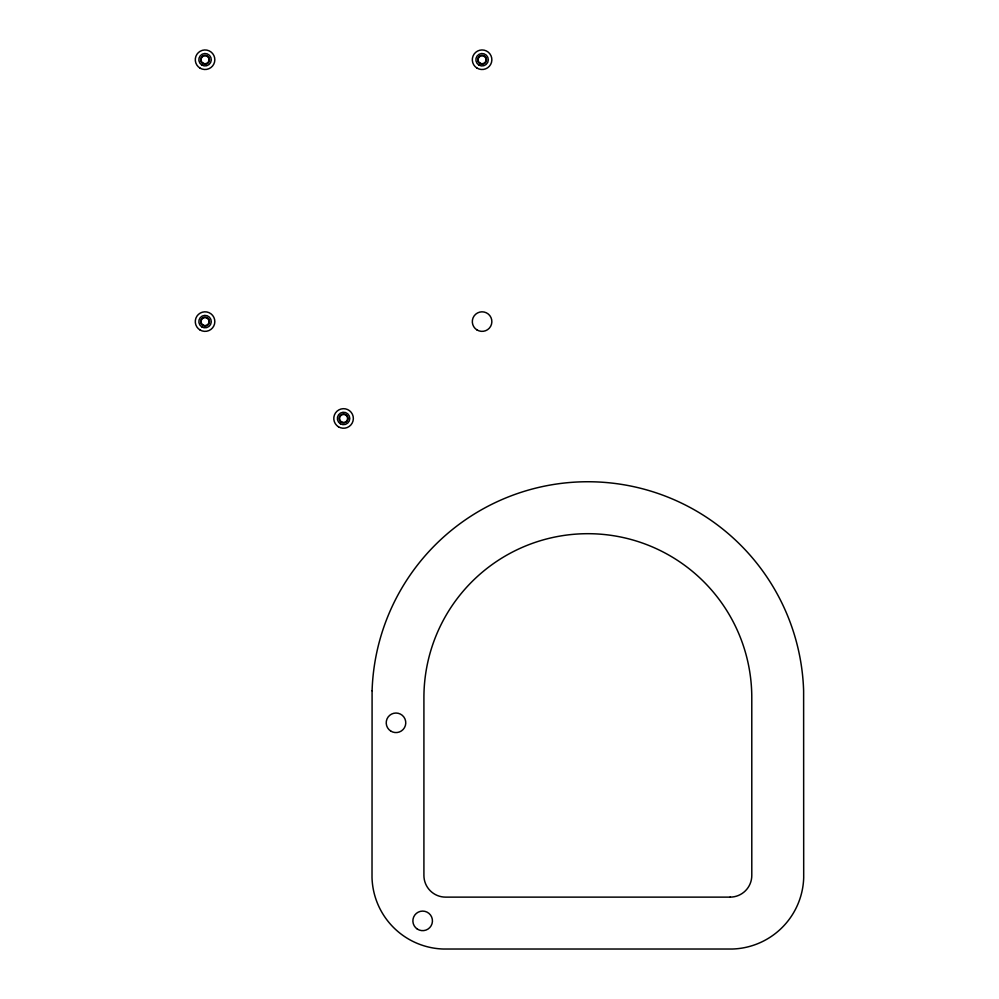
<?xml version="1.0" encoding="UTF-8"?>
<svg xmlns="http://www.w3.org/2000/svg" width="999" height="999" viewBox="0 0 999 999"><rect width="100%" height="100%" fill="white"/><g stroke="black" fill="none" stroke-linecap="round" stroke-linejoin="round"><path stroke-width="1.5" d="M372.09 690.771L372.015 877.746A73.626 73.626 0 0 0 443.294 949.025L732.417 949.025A73.626 73.626 0 0 0 803.696 877.746L803.621 690.771A215.871 215.871 0 0 0 587.849 481.743A215.871 215.871 0 0 0 372.09 690.771M730.107 897.127L445.604 897.127A21.691 21.691 0 0 1 423.913 875.436L423.913 697.589A163.936 163.936 0 0 1 587.849 533.691A163.936 163.936 0 0 1 751.785 697.589L751.797 875.436A21.691 21.691 0 0 1 730.107 897.127M338.474 426.81A9.778 9.778 0 0 0 353.346 418.706A9.778 9.778 0 0 0 338.886 409.877A9.778 9.778 0 0 0 338.474 426.81M341.571 421.928A3.996 3.996 0 0 0 347.577 418.456A3.996 3.996 0 0 0 341.571 414.997A3.996 3.996 0 0 0 341.571 421.928M417.32 929.07A9.778 9.778 0 0 0 432.43 921.415A9.778 9.778 0 0 0 418.244 912.149A9.778 9.778 0 0 0 417.32 929.07M476.86 329.857A9.778 9.778 0 0 0 491.858 321.99A9.778 9.778 0 0 0 477.547 312.937A9.778 9.778 0 0 0 476.86 329.857M390.646 730.993A9.778 9.778 0 0 0 405.756 723.338A9.778 9.778 0 0 0 391.571 714.085A9.778 9.778 0 0 0 390.646 730.993M478.871 65.06A6.219 6.219 0 0 0 488.311 59.853A6.219 6.219 0 0 0 479.083 54.283A6.219 6.219 0 0 0 478.871 65.06M479.807 63.549A4.446 4.446 0 0 0 486.538 59.803A4.446 4.446 0 0 0 479.932 55.844A4.446 4.446 0 0 0 479.807 63.549M476.86 67.994A9.778 9.778 0 0 0 491.858 60.127A9.778 9.778 0 0 0 477.547 51.074A9.778 9.778 0 0 0 476.86 67.994M480.032 63.162A3.996 3.996 0 0 0 486.088 59.79A3.996 3.996 0 0 0 480.144 56.231A3.996 3.996 0 0 0 480.032 63.162M200.1 68.157A9.778 9.778 0 0 0 214.835 59.815A9.778 9.778 0 0 0 200.237 51.224A9.778 9.778 0 0 0 200.1 68.157M202.897 63.099A3.996 3.996 0 0 0 209.053 59.915A3.996 3.996 0 0 0 203.222 56.169A3.996 3.996 0 0 0 202.897 63.099M201.673 64.947A6.219 6.219 0 0 0 211.276 60.052A6.219 6.219 0 0 0 202.223 54.183A6.219 6.219 0 0 0 201.673 64.947M202.647 63.474A4.446 4.446 0 0 0 209.49 59.94A4.446 4.446 0 0 0 203.022 55.782A4.446 4.446 0 0 0 202.647 63.474M200.1 330.02A9.778 9.778 0 0 0 214.835 321.678A9.778 9.778 0 0 0 200.237 313.087A9.778 9.778 0 0 0 200.1 330.02M202.897 324.962A3.996 3.996 0 0 0 209.053 321.79A3.996 3.996 0 0 0 203.222 318.032A3.996 3.996 0 0 0 202.897 324.962M201.673 326.823A6.219 6.219 0 0 0 211.276 321.915A6.219 6.219 0 0 0 202.223 316.059A6.219 6.219 0 0 0 201.673 326.823M202.647 325.337A4.446 4.446 0 0 0 209.49 321.803A4.446 4.446 0 0 0 203.022 317.645A4.446 4.446 0 0 0 202.647 325.337M340.447 423.838A6.219 6.219 0 0 0 349.8 418.481A6.219 6.219 0 0 0 340.484 413.062A6.219 6.219 0 0 0 340.447 423.838M341.109 422.165A4.446 4.446 0 0 0 348.014 418.743A4.446 4.446 0 0 0 341.596 414.473A4.446 4.446 0 0 0 341.109 422.165"/></g></svg>
